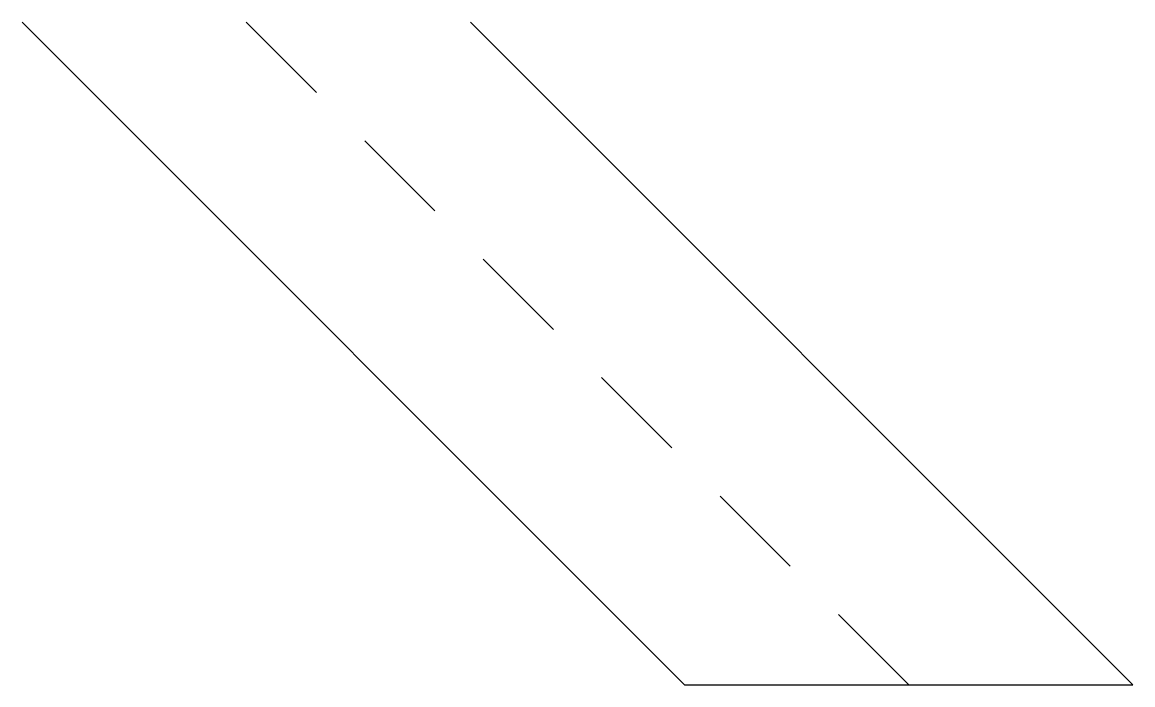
# Model space of a CAD drawing. Header units: millimetres. Extents: x -1.8 to 3.9, y -3.4 to 0.
import ezdxf

# ---------------------------------------------------------------- set-up
doc = ezdxf.new("R2010")
doc.units = ezdxf.units.MM

msp = doc.modelspace()

# ---------------------------------------------------------------- linework, layer by layer
at = {"color": 0, "linetype": 'Continuous', "lineweight": -2}
for p, q in [((-0.65, 0), (-0.2896, -0.3604)), ((-0.0421, -0.6079), (0.3183, -0.9683)), ((0.5658, -1.2158), (0.9263, -1.5763)), ((1.1737, -1.8237), (1.5342, -2.1842)), ((1.7817, -2.4317), (2.1421, -2.7921)), ((2.3896, -3.0396), (2.75, -3.4))]:
    msp.add_line(p, q, dxfattribs=at)
msp.add_lwpolyline([(-1.8, 0), (1.6, -3.4), (3.9, -3.4), (0.5, 0)], dxfattribs=at)

doc.saveas('drawing.dxf')
